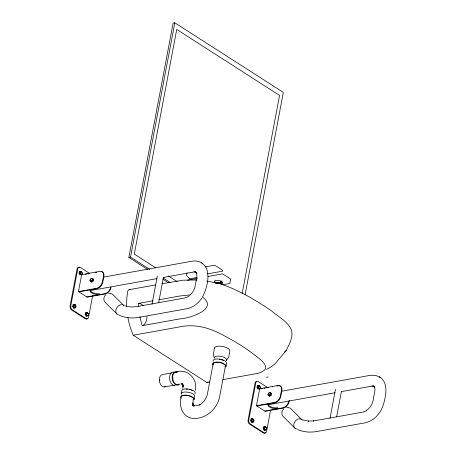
<?xml version="1.0" encoding="UTF-8"?>
<svg xmlns="http://www.w3.org/2000/svg" width="456" height="456" viewBox="0 0 456 456"><rect width="100%" height="100%" fill="white"/><g stroke="black" fill="none" stroke-linecap="round" stroke-linejoin="round"><path stroke-width="0.68" d="M73.764 304.802A1.562 1.032 -57.3 0 1 73.444 306.5A1.562 1.049 38.7 0 1 74.305 307.749L73.604 308.131L72.732 306.626L73.057 304.933C74.904 303.605 76.973 306.147 75.434 307.64C73.633 308.199 73.507 303.935 75.371 305.007M80.062 271.474A1.562 1.032 -57.3 0 1 79.737 273.167A1.562 1.049 38.7 0 1 80.604 274.421L79.897 274.803L79.031 273.298L79.35 271.599L81.248 271.286L81.738 271.736A1.562 1.049 38.7 0 1 82.114 272.791A1.562 1.032 -57.3 0 1 81.795 274.489L79.897 274.803M86.224 312.793A1.562 1.032 -57.3 0 1 85.899 314.492A1.562 1.049 38.7 0 1 86.765 315.74L86.059 316.122L85.192 314.617L85.511 312.924C87.364 311.596 89.433 314.138 87.894 315.626C86.093 316.185 85.967 311.927 87.831 312.998M251.752 418.95A1.562 1.032 -57.3 0 1 251.433 420.643A1.562 1.049 38.7 0 1 252.299 421.897L251.592 422.279L250.726 420.768L251.045 419.075C252.892 417.747 254.961 420.289 253.422 421.783C251.512 422.353 251.604 417.821 253.462 419.258A1.562 1.049 38.7 0 1 253.81 420.267A1.562 1.032 -57.3 0 1 253.49 421.96L251.592 422.279M258.05 385.616A1.562 1.032 -57.3 0 1 257.731 387.315A1.562 1.049 38.7 0 1 258.598 388.563L257.891 388.945L257.024 387.44L257.344 385.742L259.242 385.428L259.726 385.879A1.562 1.049 38.7 0 1 260.108 386.933M264.212 426.936A1.562 1.032 -57.3 0 1 263.893 428.634A1.562 1.049 38.7 0 1 264.754 429.883L264.052 430.264L263.186 428.76L263.505 427.067C265.352 425.739 267.421 428.281 265.882 429.774C264.087 430.327 263.956 426.069 265.82 427.141M74.317 307.88L75.496 307.817A1.562 1.032 -57.3 0 0 75.924 306.632M80.615 274.552L81.795 274.489M86.777 315.871L87.957 315.808A1.562 1.032 -57.3 0 0 88.276 314.11A1.562 1.049 38.7 0 0 87.9 313.055L87.672 312.816M252.305 422.022L253.49 421.96M258.603 388.694L259.789 388.632A1.562 1.032 -57.3 0 0 260.154 387.047M264.765 430.014L265.951 429.951A1.562 1.032 -57.3 0 0 266.27 428.258A1.562 1.049 38.7 0 0 265.888 427.198L265.666 426.958M182.799 388.54L182.998 386.078L183.038 386.967L182.691 384.875L183.181 385.85L182.366 384.26L183.249 385.075L182.035 383.992M193.105 401.314L192.905 403.782L192.859 402.893L193.213 404.979L192.723 404.01L193.538 405.601L192.654 404.785L193.863 405.868L192.728 405.395L194.313 405.948L193.133 405.908L198.069 405.316L200.087 404.66L199.3 404.974C203.456 402.825 206.397 398.692 207.4 394.155L213.134 363.797M195.168 390.41C198.263 379.078 186.943 367.627 175.611 372.238M196.901 277.208L196.684 273.252L196.804 273.674L195.527 271.924L196.257 272.392L195.105 271.884L195.595 271.998L194.113 271.941L163.356 277.476M214.571 282.88L214.844 280.947M220.772 281.751L220.607 282.925L221.057 283.438L222.18 283.9L222.346 282.726L220.772 281.751L222.346 282.726M221.434 283.666L221.627 282.27M221.747 282.235L221.947 280.839M78.46 291.589L81.664 274.637L99.835 271.377A6.253 4.121 -57.3 0 1 103.489 276.176L102.423 281.825A6.253 4.121 -57.3 0 1 96.632 288.323L78.46 291.589L87.159 297.169L105.336 293.903A6.253 4.121 -57.3 0 0 111.121 287.405M90.499 279.385A1.562 1.003 79.8 0 0 90.18 281.078L91.838 282.087L93.229 281.021L93.548 279.323L91.907 278.325A1.562 1.032 -17.8 0 0 90.544 279.271M92.676 295.625L88.618 317.102A3.124 2.006 79.8 0 1 86.104 318.658L72.259 309.778A3.124 2.006 79.8 0 1 70.817 305.685L77.754 268.966A3.124 2.006 79.8 0 1 80.267 267.41L89.496 273.326M147.448 269.325L128.86 257.406L173.132 23.102L174.808 22.8L283.33 92.391L245.14 294.525M149.722 269.405L130.536 257.104L174.808 22.8M151.996 304.243L157.354 275.897M158.637 302.75L163.47 277.162M186.578 275.304L187.068 272.716M186.994 275.812L186.817 275.561M195.966 279.916L196.205 278.673M196.844 277.522L194.632 288.22L193.03 291.538L190.773 294.468M181.197 393.613L181.784 390.507A6.88 2.702 10.7 0 1 190.01 389.384A6.88 2.702 10.7 0 1 194.906 393.773M194.119 399.353L194.706 396.247A6.88 2.702 10.7 0 0 187.661 392.149A6.88 2.702 10.7 0 0 181.271 394.343M225.406 366.185L219.57 397.068C217.01 409.602 205.052 419.805 191.97 418.323C182.286 416.687 178.49 405.367 181.231 396.845A6.253 2.451 10.7 0 1 188.698 395.819A6.253 2.451 10.7 0 1 193.15 399.809M226.022 366.305L226.609 363.198A6.88 2.702 10.7 0 0 219.564 359.1A6.88 2.702 10.7 0 0 213.18 361.294M242.159 293.453L279.579 95.401L176.734 29.446L134.292 254.095L155.815 267.9M256.449 405.732L259.652 388.78L277.829 385.519A6.253 4.121 -57.3 0 1 281.477 390.319L280.411 395.968A6.253 4.121 -57.3 0 1 274.626 402.466L256.449 405.732L265.153 411.312L283.324 408.046A6.253 4.121 -57.3 0 0 289.115 401.548L289.349 400.294M271.217 395.164L271.537 393.471L269.901 392.468A1.562 1.032 -17.8 0 0 268.493 393.528A1.562 1.003 79.8 0 0 268.174 395.227L269.832 396.23L271.217 395.164L270.625 394.782A1.562 1.003 79.8 0 1 270.944 393.089M270.533 410.457L266.606 431.245A3.124 2.006 79.8 0 1 264.098 432.801L250.253 423.926A3.124 2.006 79.8 0 1 248.811 419.828L255.748 383.108A3.124 2.006 79.8 0 1 258.256 381.552L268.065 387.845M268.162 404.136A6.333 2.485 10.7 0 0 271.16 406.906A6.333 2.485 10.7 0 0 277.579 407.938L277.419 408.781A6.333 2.485 10.7 0 1 269.45 406.969A6.333 2.485 10.7 0 1 269.507 403.708M329.99 418.391L335.479 389.35M336.625 416.892L341.458 391.305M266.532 369.423L271.81 366.424L275.196 363.614L286.248 350.453L284.162 352.465M191.013 279.716L191.172 279.38M202.857 296.406C206.836 287.947 209.828 277.561 206.511 268.464C204.185 262.981 197.807 259.943 192.05 261.214L103.968 277.037M286.225 350.504C289.11 344.274 293.721 336.836 291.327 329.711C287.354 321.178 278.166 316.663 271.343 310.741L271.103 310.57C255.736 300.276 239.662 290.398 222.032 284.504M201.791 298.133C198.406 303.189 193.321 307.447 187.239 308.661L139.017 317.325C132.411 318.527 125.394 318.06 119.238 315.256M105.866 294.707C103.694 296.48 103.01 300.105 105.062 302.225L116.707 313.808M283.86 408.85C281.688 410.622 281.004 414.247 283.056 416.368L294.701 427.95M189.462 295.693L187.405 297.095L185.016 297.95L136.954 306.586L131.619 307.013L126.757 306.369M91.462 280.987C95.116 275.646 86.788 280.622 91.32 281.061M269.45 395.13C273.11 389.789 264.782 394.765 269.314 395.204M127.879 317.393A55.581 35.642 79.8 0 0 130.393 327.778L133.226 335.24L206.938 382.51L208.033 381.963M139.941 316.51A55.581 35.642 79.8 0 0 142.221 325.652L143.212 325.282A11.463 7.353 79.8 0 0 146.98 316.475M128.86 257.406L130.536 257.104M81.248 271.286L79.35 271.599M79.031 273.298L79.737 273.167M85.392 274.295L86.72 274.056M87.649 273.891L89.387 273.577M95.338 272.506L96.735 272.255M204.938 266.937L214.656 265.192L222.727 270.374L222.539 271.177L207.469 273.885M78.854 291.84L97.031 288.574A6.253 4.121 -57.3 0 0 102.817 282.076L103.882 276.427A6.253 4.121 -57.3 0 0 101.637 271.645M90.02 290.649L157.069 278.605M86.765 296.913L104.937 293.647A6.253 4.121 -57.3 0 0 110.728 287.149M129.139 289.674L155.53 284.932M161.783 283.809L182.639 280.218L196.986 279.967M189.371 278.747L196.308 277.675L197.476 278.422M187.427 280.178L196.137 278.61M208.039 276.473L222.591 273.862L230.662 279.043L229.824 283.495L222.853 284.766M74.949 304.614L73.057 304.933M72.732 306.626L73.444 306.5M75.496 307.817L73.604 308.131M87.409 312.605L85.511 312.924M138.618 306.523A55.581 35.642 79.8 0 1 138.453 303.405L153.028 300.789M158.585 299.791L180.057 295.978L190.642 294.878M85.192 314.617L85.899 314.492M87.957 315.808L86.059 316.122M142.221 325.652L179.71 318.921C188.983 318.527 219.433 309.265 202.304 296.873M133.226 335.24L182.542 326.382A27.035 10.608 10.7 0 1 190.426 325.783C202.903 325.749 214.81 330.315 225.486 336.477A176.329 69.181 10.7 0 1 255.805 355.919C259.806 358.986 271.388 367.069 262.137 371.771A27.035 10.608 10.7 0 1 256.255 373.646L222.91 379.637M171.433 372.991L162.382 374.615A6.253 4.007 79.8 0 0 159.646 382.202A6.253 4.007 79.8 0 0 165.477 386.568M164.485 386.939L174.238 385.189M206.938 382.51L209.714 382.008M266.384 377.266L268.037 376.969M259.242 385.428L257.344 385.742M257.024 387.44L257.731 387.315M259.789 388.632L257.891 388.945M261.379 388.797L262.713 388.558M264.047 388.318L265.381 388.079M266.714 387.839L268.042 387.6M276.826 386.021L278.223 385.77M281.261 391.305L370.791 375.248L375.567 375.391L379.688 377.055M256.848 405.982L275.019 402.722A6.253 4.121 -57.3 0 0 280.81 396.224L281.876 390.575A6.253 4.121 -57.3 0 0 278.707 385.713M268.008 404.797L335.063 392.753M341.35 391.618L372.558 386.027L372.107 386.084L374.245 386.534L373.515 386.067L374.353 386.705L373.977 386.363L374.809 387.828L374.678 387.395L375.02 389.777L373.247 400.054C372.387 404.398 369.759 408.405 366.065 410.862L366.31 410.702L363.01 412.093L313.443 420.962L313.888 420.905L308.227 421.099L308.718 421.127L302.761 419.868M275.578 408.297L277.579 407.938M264.759 411.055L282.931 407.795A6.253 4.121 -57.3 0 0 288.716 401.297M252.943 418.762L251.045 419.075M250.726 420.768L251.433 420.643M265.403 426.748L263.505 427.067M263.186 428.76L263.893 428.634M265.951 429.951L264.052 430.264M108.614 293.345L110.415 293.311L112.398 294.154L124.021 305.662A5.483 4.121 -54.7 0 0 116.713 307.8A5.483 4.121 -54.7 0 0 118.526 314.754M286.602 407.487L288.409 407.453L290.392 408.297L302.014 419.805M215.927 280.4L218.39 280.383L221 281.044M81.67 271.679C76.916 272.295 84.656 277.237 81.51 271.491M259.658 385.822C254.91 386.437 262.65 391.379 259.504 385.639M180.872 383.998L182.77 383.952L181.591 383.912L182.645 384.283M138.453 303.405L139.479 303.451A11.463 7.353 79.8 0 1 143.235 305.862M207.127 281.078L217.198 283.147M124.767 305.725L125.993 306.141M297.7 429.603C303.742 432.237 310.57 432.636 317.005 431.467L365.233 422.803C374.29 420.865 381.056 412.811 383.519 404.158C385.981 395.614 388.797 382.327 379.255 376.776M91.89 278.32L93.548 279.323M90.18 281.078L91.838 282.087M269.878 392.462L271.537 393.471M268.174 395.227L269.832 396.23M221.325 283.66L221.035 283.478A3.58 1.539 8 0 0 219.535 282.902M201.261 262.633L201.7 262.912M201.877 263.026L202.31 263.306M379.865 377.169L380.304 377.448M168.372 275.954L177.338 281.705M162.912 277.864L170.111 282.481M163.037 279.323L168.435 282.783M92.956 278.947A1.562 1.003 79.8 0 0 92.636 280.639L93.229 281.021M268.493 393.528L269.086 393.91M259.652 388.78L260.051 389.036M75.211 304.825L75.474 305.11A1.562 1.049 38.7 0 1 75.816 306.124M187.427 276.325L189.582 278.884M296.007 428.771A5.483 4.121 -54.7 0 1 295.083 421.372A5.483 4.121 -54.7 0 1 302.328 420.227M297.061 428.948A5.483 4.121 -54.7 0 1 296.52 428.897M256.91 381.427A3.124 2.006 79.8 0 0 255.041 383.239L248.098 419.959A3.124 2.006 79.8 0 0 249.546 424.051L263.386 432.926A3.124 2.006 79.8 0 0 265.033 432.938M265.369 432.613A3.124 2.006 79.8 0 1 265.21 432.79M272.346 386.893A6.333 2.485 10.7 0 1 272.711 386.762M269.239 395.854A1.562 1.032 -17.8 0 1 270.625 394.782M175.229 385.651A6.88 4.412 79.8 0 1 169.598 378.668A6.88 4.412 79.8 0 1 174.078 372.136M179.846 383.929A6.88 4.412 79.8 0 1 172.305 379.096A6.88 4.412 79.8 0 1 177.84 372.181M178.706 384.191A6.253 4.007 79.8 0 1 172.704 379.027A6.253 4.007 79.8 0 1 176.671 372.29M173.035 378.48A5.62 3.602 79.8 0 1 172.978 377.511M185.94 389.15A6.253 2.451 10.7 0 1 187.473 389.202M189.08 389.43A6.253 2.451 10.7 0 1 190.135 389.675M190.648 389.817A6.253 2.451 10.7 0 1 192.073 390.347M181.22 398.213A6.88 2.702 10.7 0 1 187.957 395.403A6.88 2.702 10.7 0 1 192.916 400.493M213.203 364.458A6.253 2.451 10.7 0 1 219.809 362.6A6.253 2.451 10.7 0 1 225.053 366.761M219.325 359.317A6.253 2.451 10.7 0 1 223.394 360.411M213.123 365.17A6.88 2.702 10.7 0 1 218.977 362.207A6.88 2.702 10.7 0 1 225.64 366.943M159.805 380.857A5.62 3.602 79.8 0 1 159.748 379.888M126.677 306.78A55.581 35.642 79.8 0 1 126.62 305.531L126.848 297.563L127.691 291.487A3.118 2.001 79.8 0 1 129.931 289.782M222.762 282.469A4.064 1.744 8 0 1 222.403 282.84M214.856 281.392A4.064 1.744 8 0 1 214.816 281.17M215.084 280.548A4.064 1.744 8 0 1 215.557 280.212M222.876 282.047A4.064 1.744 8 0 1 222.853 282.264M215.836 283.056A3.58 1.539 8 0 1 221.017 283.621M222.009 284.789A3.58 1.539 8 0 0 221.308 283.803L220.852 283.535A3.323 1.431 8 0 0 216.041 283.011M216.024 283.153A3.323 1.431 8 0 1 220.835 283.678M221.753 284.761A3.323 1.431 8 0 0 221.103 283.843L220.67 283.592A3.072 1.317 8 0 0 218.629 282.954M216.138 283.21A3.163 1.362 8 0 1 220.721 283.712M221.593 284.743A3.163 1.362 8 0 0 220.972 283.871L220.63 283.603A3.01 1.294 8 0 0 218.253 282.937M216.794 283.096A3.072 1.317 8 0 1 220.653 283.729M221.502 284.732A3.072 1.317 8 0 0 220.898 283.888L220.607 283.746A3.01 1.294 8 0 0 216.822 283.125M215.853 282.914A3.58 1.539 8 0 1 219.102 282.805M221.57 283.854A3.58 1.539 8 0 1 221.907 284.248M221.12 283.706A3.323 1.431 8 0 1 221.741 284.436M216.161 283.068A3.163 1.362 8 0 1 217.102 282.874M217.848 282.845A3.163 1.362 8 0 1 220.738 283.569M220.995 283.729A3.163 1.362 8 0 1 221.587 284.43M220.915 283.746A3.072 1.317 8 0 1 221.491 284.424M220.852 283.894A3.01 1.294 8 0 1 221.439 284.726M220.869 283.757A3.01 1.294 8 0 1 221.434 284.419M79.35 267.421A3.124 2.006 79.8 0 0 77.047 269.091L70.11 305.816A3.124 2.006 79.8 0 0 71.552 309.909L85.397 318.784A3.124 2.006 79.8 0 0 87.375 318.47M90.231 289.765A6.333 2.485 10.7 0 0 92.921 292.655A6.333 2.485 10.7 0 0 99.585 293.789L99.425 294.639A6.333 2.485 10.7 0 1 91.456 292.826A6.333 2.485 10.7 0 1 91.513 289.566M91.246 281.705A1.562 1.032 -17.8 0 1 92.636 280.639M214.514 348.019L213.317 354.358L214.377 358.245A6.253 2.451 10.7 0 1 220.983 356.381A6.253 2.451 10.7 0 1 226.227 360.548L228.678 357.344L229.875 351.006A7.826 3.072 10.7 0 0 222.87 346.514A7.826 3.072 10.7 0 0 214.514 348.019M194.57 271.884L194.091 271.958L194.57 271.884M373.327 386.061L372.837 386.032L373.789 386.238L373.316 386.038M196.365 272.563L195.983 272.215L196.57 272.996L196.342 272.568"/></g></svg>
